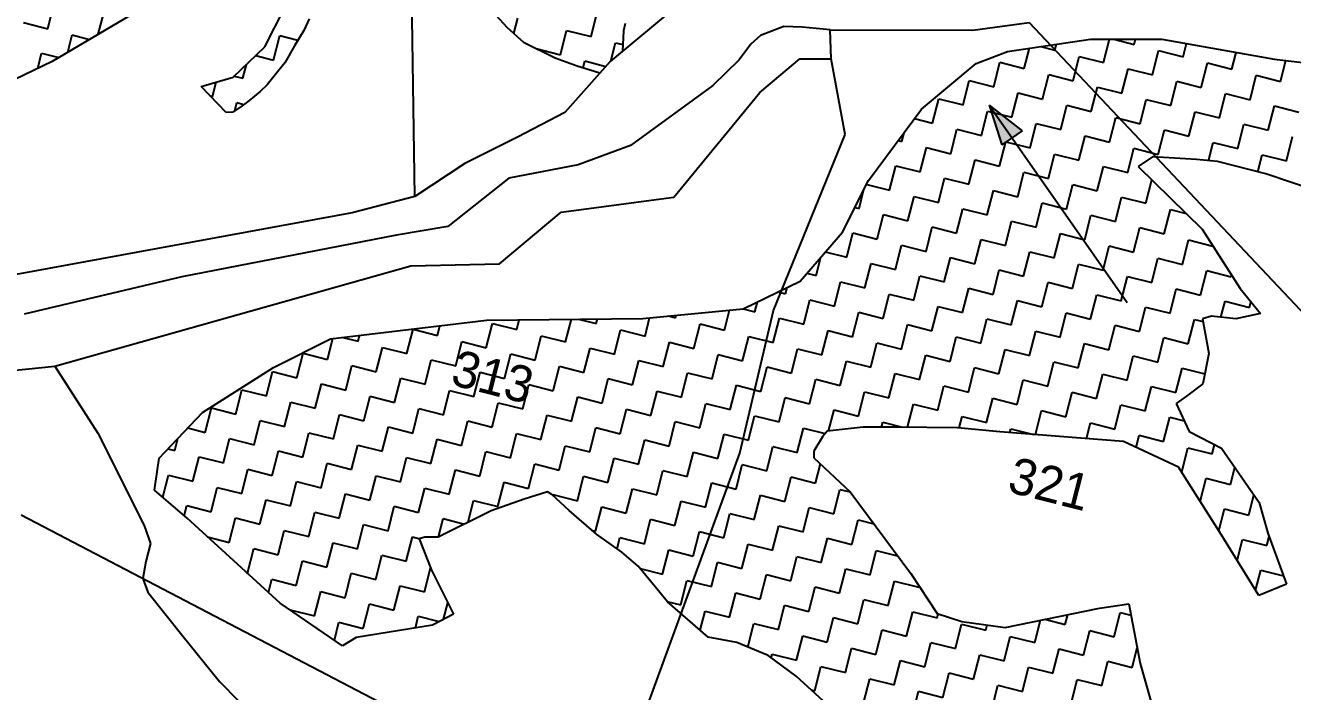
# Model space of a CAD drawing. Header units: metres. Extents: x 281097 to 285452, y 2029380 to 2031700.
# Drawn here: x 283228 to 283850, y 2030118 to 2030445 of the extents above; entities that cross this region are included whole.
import ezdxf
from ezdxf.enums import TextEntityAlignment as Align

# ---------------------------------------------------------------- set-up
doc = ezdxf.new("R2010")
doc.units = ezdxf.units.M
doc.header["$MEASUREMENT"] = 0
for name, color, linetype in [('LINE_WATER', 4, 'Continuous'), ('POLY_HATCH', 12, 'Continuous'), ('POLY_PARCEL', 6, 'Continuous'), ('POLY_WATER', 4, 'Continuous'), ('TEXT_PARCEL', 7, 'Continuous')]:
    doc.layers.add(name, color=color, linetype=linetype)
doc.styles.add('TEXT_MAP', font='', dxfattribs={"height": 2.5})
doc.styles.get('TEXT_MAP').set_extended_font_data('Kruti Dev 050')

msp = doc.modelspace()

# ---------------------------------------------------------------- hatches: boundary and pattern name
h = msp.add_hatch(color=256)
h.paths.add_polyline_path([(283711.9, 2030389.87), (283716.81, 2030393.31), (283700.64, 2030405.92)])
h.paths.add_polyline_path([(283700.64, 2030405.92), (283706.99, 2030386.42), (283711.9, 2030389.87)])

# ---------------------------------------------------------------- linework, layer by layer
for points in [[(283700.64, 2030405.92), (283768.48, 2030309.19)], [(283700.64, 2030405.92), (283706.99, 2030386.42)], [(283700.64, 2030405.92), (283716.81, 2030393.31)], [(283716.81, 2030393.31), (283706.99, 2030386.42)]]:
    msp.add_lwpolyline(points)
at = {"layer": 'LINE_WATER'}
for p, q in [((283599.94, 2030444.56), (283588.44, 2030440.14)), ((283608.99, 2030444.1), (283599.94, 2030444.56)), ((283622.71, 2030442.78), (283608.99, 2030444.1)), ((283588.44, 2030440.14), (283583.68, 2030435.85)), ((283583.68, 2030435.85), (283578.06, 2030428.11)), ((283578.06, 2030428.11), (283565.09, 2030415.52)), ((283565.09, 2030415.52), (283524.63, 2030386.07)), ((283524.63, 2030386.07), (283499.03, 2030376.67)), ((283499.03, 2030376.67), (283464.96, 2030370.04)), ((283464.96, 2030370.04), (283435.15, 2030346.44)), ((283435.15, 2030346.44), (283409.91, 2030342.1)), ((283409.91, 2030342.1), (283304.54, 2030321.76)), ((283304.54, 2030321.76), (283227.19, 2030303.49)), ((283242.26, 2030277.96), (283263.31, 2030245.07)), ((283263.31, 2030245.07), (283286.03, 2030199.77)), ((283286.03, 2030199.77), (283289.16, 2030190.93)), ((283289.16, 2030190.93), (283288.04, 2030186.52)), ((283286.92, 2030182.12), (283285.48, 2030173.77)), ((283288.04, 2030186.52), (283286.92, 2030182.12)), ((283285.48, 2030173.77), (283287.83, 2030167.14)), ((283287.83, 2030167.14), (283304.63, 2030146.13)), ((283304.63, 2030146.13), (283323.01, 2030123.38)), ((283323.01, 2030123.38), (283332.6, 2030113.58))]:
    msp.add_line(p, q, dxfattribs=at)
at = {"layer": 'POLY_HATCH'}
for p, q in [((283464.24, 2030443.96), (283447.03, 2030462.79)), ((283286.46, 2030454.17), (283240.92, 2030427.32)), ((283345.26, 2030434.46), (283354.9, 2030453.45)), ((283364.44, 2030442.46), (283359.88, 2030435.04)), ((283366.98, 2030448.24), (283364.44, 2030442.46)), ((283472.54, 2030436.5), (283464.24, 2030443.96)), ((283521.21, 2030442.39), (283520.79, 2030432.33)), ((283522.1, 2030445.92), (283521.21, 2030442.39)), ((283487.77, 2030428.89), (283472.54, 2030436.5)), ((283709.74, 2030432.26), (283750.35, 2030438.25)), ((283750.35, 2030438.25), (283785.39, 2030438.33)), ((283785.39, 2030438.33), (283840.7, 2030428.39)), ((283329.71, 2030419.64), (283345.26, 2030434.46)), ((283359.88, 2030435.04), (283355.07, 2030426.61)), ((283520.79, 2030432.33), (283514.78, 2030427.34)), ((283694.4, 2030426.38), (283709.74, 2030432.26)), ((283240.92, 2030427.32), (283222.62, 2030418.56)), ((283355.07, 2030426.61), (283350.39, 2030420.83)), ((283498.59, 2030425.08), (283487.77, 2030428.89)), ((283509.69, 2030421.64), (283498.59, 2030425.08)), ((283514.78, 2030427.34), (283509.69, 2030421.64)), ((283514.78, 2030427.34), (283514.78, 2030427.34)), ((283667.52, 2030403.88), (283694.4, 2030426.38)), ((283840.7, 2030428.39), (283901.32, 2030421.41)), ((283314.07, 2030415.03), (283329.71, 2030419.64)), ((283350.39, 2030420.83), (283346.47, 2030415.93)), ((283326.38, 2030402.26), (283314.07, 2030415.03)), ((283342.93, 2030412.54), (283337.49, 2030408.02)), ((283346.47, 2030415.93), (283342.93, 2030412.54)), ((283334.21, 2030405.64), (283329.66, 2030402.51)), ((283337.49, 2030408.02), (283334.21, 2030405.64)), ((283329.66, 2030402.51), (283326.38, 2030402.26)), ((283641.57, 2030368.93), (283667.52, 2030403.88)), ((283780.79, 2030380.62), (283773.88, 2030375.86)), ((283802.42, 2030379.21), (283780.79, 2030380.62)), ((283773.88, 2030375.86), (283805.19, 2030345.13)), ((283812.76, 2030378.22), (283802.42, 2030379.21)), ((283836.48, 2030372.21), (283812.76, 2030378.22)), ((283628.66, 2030343.71), (283641.57, 2030368.93)), ((283863.06, 2030363.28), (283836.48, 2030372.21)), ((283607.91, 2030319.66), (283628.66, 2030343.71)), ((283805.19, 2030345.13), (283823.87, 2030315.98)), ((283579.98, 2030305.99), (283607.91, 2030319.66)), ((283823.87, 2030315.98), (283833.79, 2030303.7)), ((283530.76, 2030301.36), (283579.98, 2030305.99)), ((283377.54, 2030291.33), (283453.97, 2030300.46)), ((283453.97, 2030300.46), (283530.76, 2030301.36)), ((283809.85, 2030302.44), (283805.44, 2030301.11)), ((283805.44, 2030301.11), (283808.45, 2030284.07)), ((283821.72, 2030301.06), (283809.85, 2030302.44)), ((283833.79, 2030303.7), (283821.72, 2030301.06)), ((283349.54, 2030277.26), (283377.54, 2030291.33)), ((283808.45, 2030284.07), (283805.54, 2030269.34)), ((283314.62, 2030255.17), (283349.54, 2030277.26)), ((283805.54, 2030269.34), (283797.48, 2030263.24)), ((283797.48, 2030263.24), (283792.49, 2030259.62)), ((283792.49, 2030259.62), (283798.77, 2030245.82)), ((283293.49, 2030232.84), (283314.62, 2030255.17)), ((283618.95, 2030243.34), (283614.72, 2030236.27)), ((283621.26, 2030246.01), (283618.95, 2030243.34)), ((283638.88, 2030248.06), (283621.26, 2030246.01)), ((283655.16, 2030248.01), (283638.88, 2030248.06)), ((283685.22, 2030247.72), (283655.16, 2030248.01)), ((283705.89, 2030245.74), (283685.22, 2030247.72)), ((283766.58, 2030240.95), (283705.89, 2030245.74)), ((283798.77, 2030245.82), (283814.63, 2030237.73)), ((283793.54, 2030228.42), (283766.58, 2030240.95)), ((283814.63, 2030237.73), (283833.13, 2030211.06)), ((283291.14, 2030217.16), (283293.49, 2030232.84)), ((283614.72, 2030236.27), (283614.71, 2030233.02)), ((283614.71, 2030233.02), (283632.47, 2030216.31)), ((283814.51, 2030195.43), (283793.54, 2030228.42)), ((283307.19, 2030203.32), (283291.14, 2030217.16)), ((283472.47, 2030212.74), (283456.37, 2030207.05)), ((283483.97, 2030216.34), (283472.47, 2030212.74)), ((283486.07, 2030214.99), (283483.97, 2030216.34)), ((283494.67, 2030207.12), (283486.07, 2030214.99)), ((283632.47, 2030216.31), (283662.22, 2030176.21)), ((283456.37, 2030207.05), (283430.29, 2030194.12)), ((283508.03, 2030195.59), (283494.67, 2030207.12)), ((283833.13, 2030211.06), (283837.49, 2030196.12)), ((283352.83, 2030161.64), (283307.19, 2030203.32)), ((283423.78, 2030194.14), (283421.09, 2030193.19)), ((283430.29, 2030194.12), (283423.78, 2030194.14)), ((283520.45, 2030186.75), (283508.03, 2030195.59)), ((283832.99, 2030165.51), (283814.51, 2030195.43)), ((283837.49, 2030196.12), (283846.61, 2030171.02)), ((283421.09, 2030193.19), (283426.98, 2030177.86)), ((283528.48, 2030179.83), (283520.45, 2030186.75)), ((283426.98, 2030177.86), (283437.83, 2030156.39)), ((283542.79, 2030162.37), (283528.48, 2030179.83)), ((283662.22, 2030176.21), (283675.18, 2030156.64)), ((283846.61, 2030171.02), (283832.99, 2030165.51)), ((283562.84, 2030145.08), (283542.79, 2030162.37)), ((283383.4, 2030140.87), (283352.83, 2030161.64)), ((283437.83, 2030156.39), (283427.48, 2030150.87)), ((283675.18, 2030156.64), (283687.23, 2030152.78)), ((283708.48, 2030149.84), (283754.85, 2030159.26)), ((283754.85, 2030159.26), (283769.22, 2030161.32)), ((283769.22, 2030161.32), (283774.87, 2030132.2)), ((283427.48, 2030150.87), (283390.12, 2030144.87)), ((283687.23, 2030152.78), (283708.48, 2030149.84)), ((283390.12, 2030144.87), (283383.4, 2030140.87)), ((283576.81, 2030142.35), (283562.84, 2030145.08)), ((283592.3, 2030135.99), (283576.81, 2030142.35)), ((283606.06, 2030125.99), (283592.3, 2030135.99)), ((283774.87, 2030132.2), (283784.72, 2030097.15)), ((283623.25, 2030110.24), (283606.06, 2030125.99))]:
    msp.add_line(p, q, dxfattribs=at)
at = {"layer": 'POLY_HATCH', "linetype": 'Continuous'}
for p, q in [((283238.78, 2030443.37), (283241.82, 2030455.34)), ((283263.58, 2030440.68), (283265.76, 2030449.28)), ((283467.49, 2030441.04), (283469.42, 2030448.64)), ((283505.33, 2030439.55), (283508.37, 2030451.52)), ((283226.81, 2030446.4), (283238.78, 2030443.37)), ((283490.33, 2030430.61), (283493.36, 2030442.58)), ((283493.36, 2030442.58), (283505.33, 2030439.55)), ((283248.6, 2030431.85), (283250.75, 2030440.34)), ((283250.75, 2030440.34), (283259.32, 2030438.17)), ((283349.55, 2030428.05), (283352.59, 2030440.02)), ((283352.59, 2030440.02), (283361.55, 2030437.75)), ((283515.03, 2030427.55), (283517.3, 2030436.51)), ((283517.3, 2030436.51), (283520.92, 2030435.6)), ((283756.88, 2030426.78), (283759.79, 2030438.27)), ((283761.79, 2030438.28), (283771.88, 2030435.72)), ((283771.88, 2030435.72), (283772.54, 2030438.3)), ((283795.83, 2030429.66), (283797.47, 2030436.16)), ((283233.86, 2030423.94), (283235.75, 2030431.4)), ((283235.75, 2030431.4), (283244.21, 2030429.26)), ((283340.85, 2030430.26), (283349.55, 2030428.05)), ((283478.35, 2030433.6), (283478.36, 2030433.64)), ((283478.36, 2030433.64), (283490.33, 2030430.61)), ((283717.94, 2030423.91), (283720.45, 2030433.84)), ((283725.86, 2030434.64), (283732.94, 2030432.85)), ((283732.94, 2030432.85), (283733.68, 2030435.79)), ((283741.88, 2030417.84), (283744.91, 2030429.81)), ((283744.91, 2030429.81), (283756.88, 2030426.78)), ((283780.82, 2030420.72), (283783.85, 2030432.69)), ((283783.85, 2030432.69), (283795.83, 2030429.66)), ((283819.77, 2030423.59), (283821.84, 2030431.78)), ((283334.55, 2030419.11), (283336.27, 2030425.88)), ((283501.45, 2030424.2), (283502.3, 2030427.58)), ((283502.3, 2030427.58), (283512.65, 2030424.95)), ((283702.93, 2030414.97), (283705.96, 2030426.94)), ((283705.96, 2030426.94), (283717.94, 2030423.91)), ((283765.82, 2030411.78), (283768.85, 2030423.75)), ((283768.85, 2030423.75), (283780.82, 2030420.72)), ((283804.76, 2030414.65), (283807.8, 2030426.62)), ((283807.8, 2030426.62), (283819.77, 2030423.59)), ((283843.71, 2030417.53), (283846.3, 2030427.75)), ((283330.29, 2030420.19), (283334.55, 2030419.11)), ((283687.93, 2030406.03), (283690.96, 2030418)), ((283690.96, 2030418), (283702.93, 2030414.97)), ((283726.87, 2030408.91), (283729.91, 2030420.88)), ((283729.91, 2030420.88), (283741.88, 2030417.84)), ((283789.76, 2030405.71), (283792.79, 2030417.69)), ((283792.79, 2030417.69), (283804.76, 2030414.65)), ((283828.71, 2030408.59), (283831.74, 2030420.56)), ((283831.74, 2030420.56), (283843.71, 2030417.53)), ((283319.55, 2030410.17), (283321.32, 2030417.17)), ((283346.49, 2030415.97), (283346.52, 2030416.08)), ((283346.52, 2030416.08), (283346.57, 2030416.07)), ((283711.87, 2030399.97), (283714.9, 2030411.94)), ((283714.9, 2030411.94), (283726.87, 2030408.91)), ((283750.82, 2030402.84), (283753.85, 2030414.81)), ((283753.85, 2030414.81), (283765.82, 2030411.78)), ((283813.7, 2030399.65), (283816.73, 2030411.62)), ((283816.73, 2030411.62), (283828.71, 2030408.59)), ((283318.5, 2030410.44), (283319.55, 2030410.17)), ((283330.49, 2030403.08), (283331.52, 2030407.14)), ((283331.52, 2030407.14), (283335.05, 2030406.25)), ((283672.93, 2030397.09), (283675.96, 2030409.06)), ((283675.96, 2030409.06), (283687.93, 2030406.03)), ((283735.81, 2030393.9), (283738.84, 2030405.87)), ((283738.84, 2030405.87), (283750.82, 2030402.84)), ((283774.76, 2030396.78), (283777.79, 2030408.75)), ((283777.79, 2030408.75), (283789.76, 2030405.71)), ((283837.64, 2030393.58), (283840.68, 2030405.56)), ((283840.68, 2030405.56), (283852.65, 2030402.52)), ((283664.14, 2030399.32), (283672.93, 2030397.09)), ((283696.87, 2030391.03), (283699.9, 2030403)), ((283699.9, 2030403), (283711.87, 2030399.97)), ((283759.75, 2030387.84), (283762.79, 2030399.81)), ((283762.79, 2030399.81), (283774.76, 2030396.78)), ((283798.7, 2030390.71), (283801.73, 2030402.68)), ((283801.73, 2030402.68), (283813.7, 2030399.65)), ((283657.92, 2030388.15), (283659, 2030392.4)), ((283681.86, 2030382.09), (283684.9, 2030394.06)), ((283684.9, 2030394.06), (283696.87, 2030391.03)), ((283720.81, 2030384.96), (283723.84, 2030396.93)), ((283723.84, 2030396.93), (283735.81, 2030393.9)), ((283783.7, 2030381.77), (283786.73, 2030393.74)), ((283786.73, 2030393.74), (283798.7, 2030390.71)), ((283822.64, 2030384.65), (283825.67, 2030396.62)), ((283825.67, 2030396.62), (283837.64, 2030393.58)), ((283656.17, 2030388.6), (283657.92, 2030388.15)), ((283705.81, 2030376.03), (283708.84, 2030388)), ((283708.84, 2030388), (283720.81, 2030384.96)), ((283744.75, 2030378.9), (283747.78, 2030390.87)), ((283747.78, 2030390.87), (283759.75, 2030387.84)), ((283808.38, 2030378.64), (283810.67, 2030387.68)), ((283810.67, 2030387.68), (283822.64, 2030384.65)), ((283846.58, 2030378.58), (283849.61, 2030390.55)), ((283666.86, 2030373.15), (283669.89, 2030385.12)), ((283669.89, 2030385.12), (283681.86, 2030382.09)), ((283729.75, 2030369.96), (283732.78, 2030381.93)), ((283732.78, 2030381.93), (283744.75, 2030378.9)), ((283768.69, 2030372.83), (283771.72, 2030384.81)), ((283771.72, 2030384.81), (283783.7, 2030381.77)), ((283832.49, 2030373.22), (283834.61, 2030381.61)), ((283834.61, 2030381.61), (283846.58, 2030378.58)), ((283651.86, 2030364.21), (283654.89, 2030376.18)), ((283654.89, 2030376.18), (283666.86, 2030373.15)), ((283690.8, 2030367.09), (283693.84, 2030379.06)), ((283693.84, 2030379.06), (283705.81, 2030376.03)), ((283753.69, 2030363.9), (283756.72, 2030375.87)), ((283756.72, 2030375.87), (283768.69, 2030372.83)), ((283675.8, 2030358.15), (283678.83, 2030370.12)), ((283678.83, 2030370.12), (283690.8, 2030367.09)), ((283714.74, 2030361.02), (283717.78, 2030372.99)), ((283717.78, 2030372.99), (283729.75, 2030369.96)), ((283777.63, 2030357.83), (283780.54, 2030369.32)), ((283636.85, 2030355.27), (283639.08, 2030364.08)), ((283640.61, 2030367.06), (283651.86, 2030364.21)), ((283699.74, 2030352.08), (283702.77, 2030364.05)), ((283702.77, 2030364.05), (283714.74, 2030361.02)), ((283738.69, 2030354.96), (283741.72, 2030366.93)), ((283741.72, 2030366.93), (283753.69, 2030363.9)), ((283634.84, 2030355.78), (283636.85, 2030355.27)), ((283660.8, 2030349.21), (283663.83, 2030361.18)), ((283663.83, 2030361.18), (283675.8, 2030358.15)), ((283684.74, 2030343.15), (283687.77, 2030355.12)), ((283687.77, 2030355.12), (283699.74, 2030352.08)), ((283723.68, 2030346.02), (283726.72, 2030357.99)), ((283726.72, 2030357.99), (283738.69, 2030354.96)), ((283762.63, 2030348.89), (283765.66, 2030360.86)), ((283765.66, 2030360.86), (283777.63, 2030357.83)), ((283645.79, 2030340.27), (283648.83, 2030352.24)), ((283648.83, 2030352.24), (283660.8, 2030349.21)), ((283708.68, 2030337.08), (283711.71, 2030349.05)), ((283711.71, 2030349.05), (283723.68, 2030346.02)), ((283747.62, 2030339.95), (283750.66, 2030351.92)), ((283750.66, 2030351.92), (283762.63, 2030348.89)), ((283786.57, 2030342.83), (283789.6, 2030354.8)), ((283789.6, 2030354.8), (283797.34, 2030352.84)), ((283630.79, 2030331.33), (283633.82, 2030343.3)), ((283633.82, 2030343.3), (283645.79, 2030340.27)), ((283669.73, 2030334.21), (283672.77, 2030346.18)), ((283672.77, 2030346.18), (283684.74, 2030343.15)), ((283732.62, 2030331.02), (283735.65, 2030342.99)), ((283735.65, 2030342.99), (283747.62, 2030339.95)), ((283771.57, 2030333.89), (283774.6, 2030345.86)), ((283774.6, 2030345.86), (283786.57, 2030342.83)), ((283654.73, 2030325.27), (283657.76, 2030337.24)), ((283657.76, 2030337.24), (283669.73, 2030334.21)), ((283693.68, 2030328.14), (283696.71, 2030340.11)), ((283696.71, 2030340.11), (283708.68, 2030337.08)), ((283756.56, 2030324.95), (283759.6, 2030336.92)), ((283759.6, 2030336.92), (283771.57, 2030333.89)), ((283795.51, 2030327.82), (283798.54, 2030339.8)), ((283798.54, 2030339.8), (283810.51, 2030336.76)), ((283810.51, 2030336.76), (283810.52, 2030336.81)), ((283615.79, 2030322.39), (283618.08, 2030331.45)), ((283620.28, 2030334), (283630.79, 2030331.33)), ((283678.67, 2030319.2), (283681.71, 2030331.17)), ((283681.71, 2030331.17), (283693.68, 2030328.14)), ((283717.62, 2030322.08), (283720.65, 2030334.05)), ((283720.65, 2030334.05), (283732.62, 2030331.02)), ((283780.5, 2030318.89), (283783.54, 2030330.86)), ((283783.54, 2030330.86), (283795.51, 2030327.82)), ((283639.73, 2030316.33), (283642.76, 2030328.3)), ((283642.76, 2030328.3), (283654.73, 2030325.27)), ((283702.61, 2030313.14), (283705.65, 2030325.11)), ((283705.65, 2030325.11), (283717.62, 2030322.08)), ((283741.56, 2030316.01), (283744.59, 2030327.98)), ((283744.59, 2030327.98), (283756.56, 2030324.95)), ((283804.45, 2030312.82), (283807.48, 2030324.79)), ((283807.48, 2030324.79), (283819.45, 2030321.76)), ((283611.26, 2030323.54), (283615.79, 2030322.39)), ((283624.73, 2030307.39), (283627.76, 2030319.36)), ((283627.76, 2030319.36), (283639.73, 2030316.33)), ((283663.67, 2030310.26), (283666.7, 2030322.24)), ((283666.7, 2030322.24), (283678.67, 2030319.2)), ((283726.56, 2030307.07), (283729.59, 2030319.04)), ((283729.59, 2030319.04), (283741.56, 2030316.01)), ((283765.5, 2030309.95), (283768.53, 2030321.92)), ((283768.53, 2030321.92), (283780.5, 2030318.89)), ((283819.45, 2030321.76), (283819.65, 2030322.56)), ((283597.13, 2030314.38), (283600.78, 2030313.46)), ((283600.78, 2030313.46), (283601.57, 2030316.56)), ((283648.67, 2030301.33), (283651.7, 2030313.3)), ((283651.7, 2030313.3), (283663.67, 2030310.26)), ((283687.61, 2030304.2), (283690.64, 2030316.17)), ((283690.64, 2030316.17), (283702.61, 2030313.14)), ((283750.5, 2030301.01), (283753.53, 2030312.98)), ((283753.53, 2030312.98), (283765.5, 2030309.95)), ((283789.44, 2030303.88), (283792.48, 2030315.85)), ((283792.48, 2030315.85), (283804.45, 2030312.82)), ((283570.78, 2030295.58), (283573.25, 2030305.36)), ((283579.98, 2030305.99), (283585.78, 2030304.52)), ((283585.78, 2030304.52), (283587.03, 2030309.44)), ((283609.72, 2030298.45), (283612.75, 2030310.42)), ((283612.75, 2030310.42), (283624.73, 2030307.39)), ((283672.61, 2030295.26), (283675.64, 2030307.23)), ((283675.64, 2030307.23), (283687.61, 2030304.2)), ((283711.55, 2030298.14), (283714.59, 2030310.11)), ((283714.59, 2030310.11), (283726.56, 2030307.07)), ((283774.44, 2030294.94), (283777.47, 2030306.92)), ((283777.47, 2030306.92), (283789.44, 2030303.88)), ((283814.42, 2030301.91), (283816.42, 2030309.79)), ((283816.42, 2030309.79), (283828.39, 2030306.76)), ((283828.39, 2030306.76), (283829.09, 2030309.52)), ((283468.95, 2030295.9), (283470.15, 2030300.65)), ((283492.89, 2030289.83), (283495.7, 2030300.95)), ((283499.12, 2030300.99), (283507.89, 2030298.77)), ((283507.89, 2030298.77), (283508.48, 2030301.1)), ((283531.83, 2030292.71), (283534.1, 2030301.68)), ((283543.29, 2030302.54), (283546.84, 2030301.64)), ((283546.84, 2030301.64), (283547.15, 2030302.9)), ((283594.72, 2030289.51), (283597.75, 2030301.49)), ((283597.75, 2030301.49), (283609.72, 2030298.45)), ((283633.66, 2030292.39), (283636.7, 2030304.36)), ((283636.7, 2030304.36), (283648.67, 2030301.33)), ((283696.55, 2030289.2), (283699.58, 2030301.17)), ((283699.58, 2030301.17), (283711.55, 2030298.14)), ((283735.5, 2030292.07), (283738.53, 2030304.04)), ((283738.53, 2030304.04), (283750.5, 2030301.01)), ((283798.38, 2030288.88), (283801.41, 2030300.85)), ((283801.41, 2030300.85), (283805.68, 2030299.77)), ((283391.06, 2030290.15), (283391.79, 2030293.03)), ((283415, 2030284.08), (283418.03, 2030296.05)), ((283418.03, 2030296.05), (283430, 2030293.02)), ((283430, 2030293.02), (283431.2, 2030297.74)), ((283453.94, 2030286.96), (283456.97, 2030298.93)), ((283456.97, 2030298.93), (283468.95, 2030295.9)), ((283477.88, 2030280.89), (283480.92, 2030292.86)), ((283480.92, 2030292.86), (283492.89, 2030289.83)), ((283516.83, 2030283.77), (283519.86, 2030295.74)), ((283519.86, 2030295.74), (283531.83, 2030292.71)), ((283555.77, 2030286.64), (283558.81, 2030298.61)), ((283558.81, 2030298.61), (283570.78, 2030295.58)), ((283618.66, 2030283.45), (283621.69, 2030295.42)), ((283621.69, 2030295.42), (283633.66, 2030292.39)), ((283657.61, 2030286.32), (283660.64, 2030298.29)), ((283660.64, 2030298.29), (283672.61, 2030295.26)), ((283720.49, 2030283.13), (283723.52, 2030295.1)), ((283723.52, 2030295.1), (283735.5, 2030292.07)), ((283759.44, 2030286.01), (283762.47, 2030297.98)), ((283762.47, 2030297.98), (283774.44, 2030294.94)), ((283376.05, 2030281.21), (283378.65, 2030291.46)), ((283383.55, 2030292.05), (283391.06, 2030290.15)), ((283399.99, 2030275.15), (283403.03, 2030287.12)), ((283403.03, 2030287.12), (283415, 2030284.08)), ((283438.94, 2030278.02), (283441.97, 2030289.99)), ((283441.97, 2030289.99), (283453.94, 2030286.96)), ((283501.83, 2030274.83), (283504.86, 2030286.8)), ((283504.86, 2030286.8), (283516.83, 2030283.77)), ((283540.77, 2030277.7), (283543.8, 2030289.67)), ((283543.8, 2030289.67), (283555.77, 2030286.64)), ((283579.72, 2030280.58), (283582.75, 2030292.55)), ((283582.75, 2030292.55), (283594.72, 2030289.51)), ((283642.6, 2030277.38), (283645.63, 2030289.36)), ((283645.63, 2030289.36), (283657.61, 2030286.32)), ((283681.55, 2030280.26), (283684.58, 2030292.23)), ((283684.58, 2030292.23), (283696.55, 2030289.2)), ((283744.43, 2030277.07), (283747.47, 2030289.04)), ((283747.47, 2030289.04), (283759.44, 2030286.01)), ((283783.38, 2030279.94), (283786.41, 2030291.91)), ((283786.41, 2030291.91), (283798.38, 2030288.88)), ((283361.05, 2030272.27), (283364.08, 2030284.24)), ((283364.08, 2030284.24), (283376.05, 2030281.21)), ((283423.94, 2030269.08), (283426.97, 2030281.05)), ((283426.97, 2030281.05), (283438.94, 2030278.02)), ((283462.88, 2030271.95), (283465.91, 2030283.93)), ((283465.91, 2030283.93), (283477.88, 2030280.89)), ((283525.77, 2030268.76), (283528.8, 2030280.73)), ((283528.8, 2030280.73), (283540.77, 2030277.7)), ((283564.71, 2030271.64), (283567.74, 2030283.61)), ((283567.74, 2030283.61), (283579.72, 2030280.58)), ((283603.66, 2030274.51), (283606.69, 2030286.48)), ((283606.69, 2030286.48), (283618.66, 2030283.45)), ((283627.6, 2030268.45), (283630.63, 2030280.42)), ((283630.63, 2030280.42), (283642.6, 2030277.38)), ((283666.54, 2030271.32), (283669.58, 2030283.29)), ((283669.58, 2030283.29), (283681.55, 2030280.26)), ((283705.49, 2030274.19), (283708.52, 2030286.16)), ((283708.52, 2030286.16), (283720.49, 2030283.13)), ((283768.38, 2030271), (283771.41, 2030282.97)), ((283771.41, 2030282.97), (283783.38, 2030279.94)), ((283346.05, 2030263.33), (283349.08, 2030275.3)), ((283349.08, 2030275.3), (283361.05, 2030272.27)), ((283384.99, 2030266.21), (283388.02, 2030278.18)), ((283388.02, 2030278.18), (283399.99, 2030275.15)), ((283447.88, 2030263.02), (283450.91, 2030274.99)), ((283450.91, 2030274.99), (283462.88, 2030271.95)), ((283486.82, 2030265.89), (283489.85, 2030277.86)), ((283489.85, 2030277.86), (283501.83, 2030274.83)), ((283549.71, 2030262.7), (283552.74, 2030274.67)), ((283552.74, 2030274.67), (283564.71, 2030271.64)), ((283588.65, 2030265.57), (283591.69, 2030277.54)), ((283591.69, 2030277.54), (283603.66, 2030274.51)), ((283651.54, 2030262.38), (283654.57, 2030274.35)), ((283654.57, 2030274.35), (283666.54, 2030271.32)), ((283690.49, 2030265.26), (283693.52, 2030277.23)), ((283693.52, 2030277.23), (283705.49, 2030274.19)), ((283729.43, 2030268.13), (283732.46, 2030280.1)), ((283732.46, 2030280.1), (283744.43, 2030277.07)), ((283792.32, 2030264.94), (283795.35, 2030276.91)), ((283795.35, 2030276.91), (283806.48, 2030274.09)), ((283369.99, 2030257.27), (283373.02, 2030269.24)), ((283373.02, 2030269.24), (283384.99, 2030266.21)), ((283408.93, 2030260.14), (283411.96, 2030272.11)), ((283411.96, 2030272.11), (283423.94, 2030269.08)), ((283471.82, 2030256.95), (283474.85, 2030268.92)), ((283474.85, 2030268.92), (283486.82, 2030265.89)), ((283510.76, 2030259.83), (283513.8, 2030271.8)), ((283513.8, 2030271.8), (283525.77, 2030268.76)), ((283573.65, 2030256.63), (283576.68, 2030268.6)), ((283576.68, 2030268.6), (283588.65, 2030265.57)), ((283612.6, 2030259.51), (283615.63, 2030271.48)), ((283615.63, 2030271.48), (283627.6, 2030268.45)), ((283675.48, 2030256.32), (283678.51, 2030268.29)), ((283678.51, 2030268.29), (283690.49, 2030265.26)), ((283714.43, 2030259.19), (283717.46, 2030271.16)), ((283717.46, 2030271.16), (283729.43, 2030268.13)), ((283753.37, 2030262.06), (283756.4, 2030274.04)), ((283756.4, 2030274.04), (283768.38, 2030271)), ((283777.31, 2030256), (283780.35, 2030267.97)), ((283780.35, 2030267.97), (283792.32, 2030264.94)), ((283331.04, 2030254.39), (283334.07, 2030266.37)), ((283334.07, 2030266.37), (283346.05, 2030263.33)), ((283393.93, 2030251.2), (283396.96, 2030263.17)), ((283396.96, 2030263.17), (283408.93, 2030260.14)), ((283432.87, 2030254.08), (283435.91, 2030266.05)), ((283435.91, 2030266.05), (283447.88, 2030263.02)), ((283495.76, 2030250.89), (283498.79, 2030262.86)), ((283498.79, 2030262.86), (283510.76, 2030259.83)), ((283534.71, 2030253.76), (283537.74, 2030265.73)), ((283537.74, 2030265.73), (283549.71, 2030262.7)), ((283597.59, 2030250.57), (283600.62, 2030262.54)), ((283600.62, 2030262.54), (283612.6, 2030259.51)), ((283636.54, 2030253.44), (283639.57, 2030265.41)), ((283639.57, 2030265.41), (283651.54, 2030262.38)), ((283699.42, 2030250.25), (283702.46, 2030262.22)), ((283702.46, 2030262.22), (283714.43, 2030259.19)), ((283738.37, 2030253.13), (283741.4, 2030265.1)), ((283741.4, 2030265.1), (283753.37, 2030262.06)), ((283316.04, 2030245.46), (283319.07, 2030257.43)), ((283319.07, 2030257.43), (283331.04, 2030254.39)), ((283354.98, 2030248.33), (283358.02, 2030260.3)), ((283358.02, 2030260.3), (283369.99, 2030257.27)), ((283417.87, 2030245.14), (283420.9, 2030257.11)), ((283420.9, 2030257.11), (283432.87, 2030254.08)), ((283456.82, 2030248.01), (283459.85, 2030259.98)), ((283459.85, 2030259.98), (283471.82, 2030256.95)), ((283519.7, 2030244.82), (283522.73, 2030256.79)), ((283522.73, 2030256.79), (283534.71, 2030253.76)), ((283558.65, 2030247.7), (283561.68, 2030259.67)), ((283561.68, 2030259.67), (283573.65, 2030256.63)), ((283621.94, 2030246.09), (283624.57, 2030256.48)), ((283624.57, 2030256.48), (283636.54, 2030253.44)), ((283660.62, 2030247.95), (283663.51, 2030259.35)), ((283663.51, 2030259.35), (283675.48, 2030256.32)), ((283723.41, 2030244.35), (283726.4, 2030256.16)), ((283726.4, 2030256.16), (283738.37, 2030253.13)), ((283762.31, 2030247.06), (283765.34, 2030259.03)), ((283765.34, 2030259.03), (283777.31, 2030256)), ((283339.98, 2030239.39), (283343.01, 2030251.36)), ((283343.01, 2030251.36), (283354.98, 2030248.33)), ((283378.93, 2030242.27), (283381.96, 2030254.24)), ((283381.96, 2030254.24), (283393.93, 2030251.2)), ((283441.81, 2030239.07), (283444.84, 2030251.05)), ((283444.84, 2030251.05), (283456.82, 2030248.01)), ((283480.76, 2030241.95), (283483.79, 2030253.92)), ((283483.79, 2030253.92), (283495.76, 2030250.89)), ((283543.64, 2030238.76), (283546.68, 2030250.73)), ((283546.68, 2030250.73), (283558.65, 2030247.7)), ((283582.59, 2030241.63), (283585.62, 2030253.6)), ((283585.62, 2030253.6), (283597.59, 2030250.57)), ((283647.9, 2030248.03), (283648.51, 2030250.41)), ((283648.51, 2030250.41), (283658.11, 2030247.98)), ((283686.02, 2030247.64), (283687.45, 2030253.28)), ((283687.45, 2030253.28), (283699.42, 2030250.25)), ((283748.39, 2030242.38), (283750.34, 2030250.09)), ((283750.34, 2030250.09), (283762.31, 2030247.06)), ((283786.25, 2030241), (283789.28, 2030252.97)), ((283789.28, 2030252.97), (283796.33, 2030251.18)), ((283307.48, 2030247.62), (283316.04, 2030245.46)), ((283363.92, 2030233.33), (283366.95, 2030245.3)), ((283366.95, 2030245.3), (283378.93, 2030242.27)), ((283402.87, 2030236.2), (283405.9, 2030248.17)), ((283405.9, 2030248.17), (283417.87, 2030245.14)), ((283465.75, 2030233.01), (283468.79, 2030244.98)), ((283468.79, 2030244.98), (283480.76, 2030241.95)), ((283504.7, 2030235.88), (283507.73, 2030247.85)), ((283507.73, 2030247.85), (283519.7, 2030244.82)), ((283567.59, 2030232.69), (283570.62, 2030244.66)), ((283570.62, 2030244.66), (283582.59, 2030241.63)), ((283606.53, 2030235.57), (283609.56, 2030247.54)), ((283609.56, 2030247.54), (283620.24, 2030244.83)), ((283710.92, 2030245.34), (283711.39, 2030247.22)), ((283711.39, 2030247.22), (283722.39, 2030244.43)), ((283772.77, 2030238.07), (283774.28, 2030244.03)), ((283774.28, 2030244.03), (283786.25, 2030241)), ((283297.75, 2030237.35), (283301.04, 2030236.52)), ((283301.04, 2030236.52), (283302.52, 2030242.39)), ((283324.98, 2030230.45), (283328.01, 2030242.42)), ((283328.01, 2030242.42), (283339.98, 2030239.39)), ((283387.86, 2030227.26), (283390.9, 2030239.23)), ((283390.9, 2030239.23), (283402.87, 2030236.2)), ((283426.81, 2030230.14), (283429.84, 2030242.11)), ((283429.84, 2030242.11), (283441.81, 2030239.07)), ((283489.7, 2030226.94), (283492.73, 2030238.92)), ((283492.73, 2030238.92), (283504.7, 2030235.88)), ((283528.64, 2030229.82), (283531.67, 2030241.79)), ((283531.67, 2030241.79), (283543.64, 2030238.76)), ((283591.53, 2030226.63), (283594.56, 2030238.6)), ((283594.56, 2030238.6), (283606.53, 2030235.57)), ((283795.19, 2030225.99), (283798.22, 2030237.96)), ((283798.22, 2030237.96), (283810.19, 2030234.93)), ((283810.19, 2030234.93), (283811.33, 2030239.41)), ((283309.97, 2030221.51), (283313.01, 2030233.49)), ((283313.01, 2030233.49), (283324.98, 2030230.45)), ((283348.92, 2030224.39), (283351.95, 2030236.36)), ((283351.95, 2030236.36), (283363.92, 2030233.33)), ((283411.81, 2030221.2), (283414.84, 2030233.17)), ((283414.84, 2030233.17), (283426.81, 2030230.14)), ((283450.75, 2030224.07), (283453.78, 2030236.04)), ((283453.78, 2030236.04), (283465.75, 2030233.01)), ((283513.64, 2030220.88), (283516.67, 2030232.85)), ((283516.67, 2030232.85), (283528.64, 2030229.82)), ((283552.58, 2030223.75), (283555.61, 2030235.72)), ((283555.61, 2030235.72), (283567.59, 2030232.69)), ((283295.24, 2030213.63), (283298, 2030224.55)), ((283298, 2030224.55), (283309.97, 2030221.51)), ((283333.92, 2030215.45), (283336.95, 2030227.42)), ((283336.95, 2030227.42), (283348.92, 2030224.39)), ((283372.86, 2030218.32), (283375.89, 2030230.29)), ((283375.89, 2030230.29), (283387.86, 2030227.26)), ((283435.75, 2030215.13), (283438.78, 2030227.1)), ((283438.78, 2030227.1), (283450.75, 2030224.07)), ((283474.69, 2030218.01), (283477.73, 2030229.98)), ((283477.73, 2030229.98), (283489.7, 2030226.94)), ((283537.58, 2030214.82), (283540.61, 2030226.79)), ((283540.61, 2030226.79), (283552.58, 2030223.75)), ((283576.52, 2030217.69), (283579.56, 2030229.66)), ((283579.56, 2030229.66), (283591.53, 2030226.63)), ((283615.47, 2030220.56), (283617.87, 2030230.04)), ((283795.06, 2030226.03), (283795.19, 2030225.99)), ((283819.13, 2030219.93), (283821.23, 2030228.22)), ((283318.91, 2030206.51), (283321.95, 2030218.48)), ((283321.95, 2030218.48), (283333.92, 2030215.45)), ((283357.86, 2030209.39), (283360.89, 2030221.36)), ((283360.89, 2030221.36), (283372.86, 2030218.32)), ((283396.8, 2030212.26), (283399.84, 2030224.23)), ((283399.84, 2030224.23), (283411.81, 2030221.2)), ((283459.69, 2030209.07), (283462.72, 2030221.04)), ((283462.72, 2030221.04), (283474.69, 2030218.01)), ((283498.63, 2030211.94), (283501.67, 2030223.91)), ((283501.67, 2030223.91), (283513.64, 2030220.88)), ((283561.52, 2030208.75), (283564.55, 2030220.72)), ((283564.55, 2030220.72), (283576.52, 2030217.69)), ((283600.47, 2030211.62), (283603.5, 2030223.6)), ((283603.5, 2030223.6), (283615.47, 2030220.56)), ((283804.27, 2030211.54), (283807.16, 2030222.96)), ((283807.16, 2030222.96), (283819.13, 2030219.93)), ((283342.85, 2030200.45), (283345.89, 2030212.42)), ((283345.89, 2030212.42), (283357.86, 2030209.39)), ((283381.8, 2030203.32), (283384.83, 2030215.29)), ((283384.83, 2030215.29), (283396.8, 2030212.26)), ((283420.74, 2030206.19), (283423.78, 2030218.16)), ((283423.78, 2030218.16), (283435.75, 2030215.13)), ((283445.01, 2030201.42), (283447.72, 2030212.1)), ((283447.72, 2030212.1), (283459.69, 2030209.07)), ((283486.56, 2030214.55), (283486.66, 2030214.97)), ((283486.66, 2030214.97), (283498.63, 2030211.94)), ((283522.58, 2030205.88), (283525.61, 2030217.85)), ((283525.61, 2030217.85), (283537.58, 2030214.82)), ((283585.46, 2030202.69), (283588.5, 2030214.66)), ((283588.5, 2030214.66), (283600.47, 2030211.62)), ((283624.41, 2030205.56), (283627.44, 2030217.53)), ((283627.44, 2030217.53), (283632.51, 2030216.25)), ((283828.07, 2030204.92), (283830.56, 2030214.76)), ((283305.69, 2030204.61), (283306.94, 2030209.54)), ((283306.94, 2030209.54), (283318.91, 2030206.51)), ((283366.8, 2030194.38), (283369.83, 2030206.35)), ((283369.83, 2030206.35), (283381.8, 2030203.32)), ((283405.74, 2030197.26), (283408.77, 2030209.23)), ((283408.77, 2030209.23), (283420.74, 2030206.19)), ((283507.57, 2030196.94), (283510.61, 2030208.91)), ((283510.61, 2030208.91), (283522.58, 2030205.88)), ((283546.52, 2030199.81), (283549.55, 2030211.78)), ((283549.55, 2030211.78), (283561.52, 2030208.75)), ((283609.4, 2030196.62), (283612.44, 2030208.59)), ((283612.44, 2030208.59), (283624.41, 2030205.56)), ((283813.38, 2030197.21), (283816.1, 2030207.96)), ((283816.1, 2030207.96), (283828.07, 2030204.92)), ((283327.85, 2030191.51), (283330.88, 2030203.48)), ((283330.88, 2030203.48), (283342.85, 2030200.45)), ((283390.74, 2030188.32), (283393.77, 2030200.29)), ((283393.77, 2030200.29), (283405.74, 2030197.26)), ((283430.45, 2030194.2), (283432.72, 2030203.16)), ((283432.72, 2030203.16), (283443.18, 2030200.51)), ((283531.51, 2030190.87), (283534.55, 2030202.84)), ((283534.55, 2030202.84), (283546.52, 2030199.81)), ((283570.46, 2030193.75), (283573.49, 2030205.72)), ((283573.49, 2030205.72), (283585.46, 2030202.69)), ((283594.4, 2030187.68), (283597.43, 2030199.65)), ((283597.43, 2030199.65), (283609.4, 2030196.62)), ((283633.35, 2030190.56), (283636.38, 2030202.53)), ((283636.38, 2030202.53), (283644.15, 2030200.56)), ((283317.16, 2030194.22), (283327.85, 2030191.51)), ((283351.79, 2030185.44), (283354.83, 2030197.41)), ((283354.83, 2030197.41), (283366.8, 2030194.38)), ((283414.68, 2030182.25), (283417.71, 2030194.22)), ((283417.71, 2030194.22), (283421.38, 2030193.29)), ((283506.02, 2030197.33), (283507.57, 2030196.94)), ((283518.15, 2030188.39), (283519.54, 2030193.91)), ((283519.54, 2030193.91), (283531.51, 2030190.87)), ((283555.46, 2030184.81), (283558.49, 2030196.78)), ((283558.49, 2030196.78), (283570.46, 2030193.75)), ((283618.34, 2030181.62), (283621.38, 2030193.59)), ((283621.38, 2030193.59), (283633.35, 2030190.56)), ((283837.01, 2030189.92), (283838.13, 2030194.35)), ((283336.79, 2030176.5), (283339.82, 2030188.48)), ((283339.82, 2030188.48), (283351.79, 2030185.44)), ((283375.73, 2030179.38), (283378.77, 2030191.35)), ((283378.77, 2030191.35), (283390.74, 2030188.32)), ((283540.45, 2030175.87), (283543.49, 2030187.84)), ((283543.49, 2030187.84), (283555.46, 2030184.81)), ((283579.4, 2030178.74), (283582.43, 2030190.71)), ((283582.43, 2030190.71), (283594.4, 2030187.68)), ((283642.28, 2030175.55), (283645.32, 2030187.52)), ((283645.32, 2030187.52), (283655.79, 2030184.87)), ((283822.42, 2030182.62), (283825.04, 2030192.95)), ((283825.04, 2030192.95), (283837.01, 2030189.92)), ((283360.73, 2030170.44), (283363.76, 2030182.41)), ((283363.76, 2030182.41), (283375.73, 2030179.38)), ((283399.68, 2030173.31), (283402.71, 2030185.28)), ((283402.71, 2030185.28), (283414.68, 2030182.25)), ((283564.39, 2030169.81), (283567.43, 2030181.78)), ((283567.43, 2030181.78), (283579.4, 2030178.74)), ((283603.34, 2030172.68), (283606.37, 2030184.65)), ((283606.37, 2030184.65), (283618.34, 2030181.62)), ((283336.46, 2030176.59), (283336.79, 2030176.5)), ((283384.67, 2030164.38), (283387.71, 2030176.35)), ((283387.71, 2030176.35), (283399.68, 2030173.31)), ((283423.62, 2030167.25), (283426.58, 2030178.92)), ((283529.44, 2030178.66), (283540.45, 2030175.87)), ((283588.34, 2030163.74), (283591.37, 2030175.71)), ((283591.37, 2030175.71), (283603.34, 2030172.68)), ((283627.28, 2030166.61), (283630.31, 2030178.59)), ((283630.31, 2030178.59), (283642.28, 2030175.55)), ((283831.46, 2030168), (283833.98, 2030177.95)), ((283833.98, 2030177.95), (283845.11, 2030175.13)), ((283347.09, 2030166.88), (283348.76, 2030173.47)), ((283348.76, 2030173.47), (283360.73, 2030170.44)), ((283408.61, 2030158.31), (283411.65, 2030170.28)), ((283411.65, 2030170.28), (283423.62, 2030167.25)), ((283549.39, 2030160.87), (283552.42, 2030172.84)), ((283552.42, 2030172.84), (283564.39, 2030169.81)), ((283612.28, 2030157.68), (283615.31, 2030169.65)), ((283615.31, 2030169.65), (283627.28, 2030166.61)), ((283651.22, 2030160.55), (283654.26, 2030172.52)), ((283654.26, 2030172.52), (283666.23, 2030169.49)), ((283666.23, 2030169.49), (283666.35, 2030169.97)), ((283369.67, 2030155.44), (283372.7, 2030167.41)), ((283372.7, 2030167.41), (283384.67, 2030164.38)), ((283542.61, 2030162.59), (283549.39, 2030160.87)), ((283573.33, 2030154.8), (283576.37, 2030166.77)), ((283576.37, 2030166.77), (283588.34, 2030163.74)), ((283636.22, 2030151.61), (283639.25, 2030163.58)), ((283639.25, 2030163.58), (283651.22, 2030160.55)), ((283357.67, 2030158.35), (283357.7, 2030158.47)), ((283357.7, 2030158.47), (283369.67, 2030155.44)), ((283393.61, 2030149.37), (283396.64, 2030161.34)), ((283396.64, 2030161.34), (283408.61, 2030158.31)), ((283432.95, 2030153.79), (283435.02, 2030161.96)), ((283558.97, 2030148.41), (283561.36, 2030157.83)), ((283561.36, 2030157.83), (283573.33, 2030154.8)), ((283597.28, 2030148.74), (283600.31, 2030160.71)), ((283600.31, 2030160.71), (283612.28, 2030157.68)), ((283660.16, 2030145.55), (283663.19, 2030157.52)), ((283663.19, 2030157.52), (283675.16, 2030154.49)), ((283675.16, 2030154.49), (283675.67, 2030156.49)), ((283738.05, 2030151.29), (283739.27, 2030156.09)), ((283761.99, 2030145.23), (283765.03, 2030157.2)), ((283765.03, 2030157.2), (283770.27, 2030155.87)), ((283379.41, 2030143.59), (283381.64, 2030152.4)), ((283381.64, 2030152.4), (283393.61, 2030149.37)), ((283419.13, 2030149.53), (283420.59, 2030155.28)), ((283420.59, 2030155.28), (283430.86, 2030152.68)), ((283582.34, 2030140.08), (283585.3, 2030151.77)), ((283585.3, 2030151.77), (283597.28, 2030148.74)), ((283621.22, 2030142.67), (283624.25, 2030154.64)), ((283624.25, 2030154.64), (283636.22, 2030151.61)), ((283684.1, 2030139.48), (283687.14, 2030151.45)), ((283687.14, 2030151.45), (283699.11, 2030148.42)), ((283699.11, 2030148.42), (283699.77, 2030151.04)), ((283723.05, 2030142.36), (283725.84, 2030153.36)), ((283728.08, 2030153.82), (283738.05, 2030151.29)), ((283606.21, 2030133.73), (283609.25, 2030145.71)), ((283609.25, 2030145.71), (283621.22, 2030142.67)), ((283645.16, 2030136.61), (283648.19, 2030148.58)), ((283648.19, 2030148.58), (283660.16, 2030145.55)), ((283708.05, 2030133.42), (283711.08, 2030145.39)), ((283711.08, 2030145.39), (283723.05, 2030142.36)), ((283746.99, 2030136.29), (283750.02, 2030148.26)), ((283750.02, 2030148.26), (283761.99, 2030145.23)), ((283630.16, 2030127.67), (283633.19, 2030139.64)), ((283633.19, 2030139.64), (283645.16, 2030136.61)), ((283669.1, 2030130.54), (283672.13, 2030142.51)), ((283672.13, 2030142.51), (283684.1, 2030139.48)), ((283731.99, 2030127.35), (283735.02, 2030139.32)), ((283735.02, 2030139.32), (283746.99, 2030136.29)), ((283770.93, 2030130.23), (283773.38, 2030139.89)), ((283593.77, 2030134.92), (283594.24, 2030136.77)), ((283594.24, 2030136.77), (283606.21, 2030133.73)), ((283654.1, 2030121.6), (283657.13, 2030133.58)), ((283657.13, 2030133.58), (283669.1, 2030130.54)), ((283693.04, 2030124.48), (283696.07, 2030136.45)), ((283696.07, 2030136.45), (283708.05, 2030133.42)), ((283755.93, 2030121.29), (283758.96, 2030133.26)), ((283758.96, 2030133.26), (283770.93, 2030130.23)), ((283615.15, 2030118.73), (283618.18, 2030130.7)), ((283618.18, 2030130.7), (283630.16, 2030127.67)), ((283678.04, 2030115.54), (283681.07, 2030127.51)), ((283681.07, 2030127.51), (283693.04, 2030124.48)), ((283716.98, 2030118.41), (283720.02, 2030130.38)), ((283720.02, 2030130.38), (283731.99, 2030127.35)), ((283613.53, 2030119.14), (283615.15, 2030118.73)), ((283639.09, 2030112.67), (283642.13, 2030124.64)), ((283642.13, 2030124.64), (283654.1, 2030121.6)), ((283701.98, 2030109.48), (283705.01, 2030121.45)), ((283705.01, 2030121.45), (283716.98, 2030118.41)), ((283740.93, 2030112.35), (283743.96, 2030124.32)), ((283743.96, 2030124.32), (283755.93, 2030121.29)), ((283663.04, 2030106.6), (283666.07, 2030118.57)), ((283666.07, 2030118.57), (283678.04, 2030115.54))]:
    msp.add_line(p, q, dxfattribs=at)
at = {"layer": 'POLY_PARCEL'}
for p, q in [((283418.95, 2030361.11), (283416.84, 2030496.07)), ((283720.31, 2030446.43), (283873.13, 2030284.4)), ((283630.12, 2030391.52), (283623.14, 2030428.66)), ((283594.92, 2030305.2), (283630.12, 2030391.52)), ((283578.42, 2030235.33), (283594.92, 2030305.2)), ((283513.25, 2030057.67), (283578.42, 2030235.33)), ((283225.76, 2030204.99), (283505.76, 2030058.95))]:
    msp.add_line(p, q, dxfattribs=at)
at = {"layer": 'POLY_WATER'}
for p, q in [((283548.6, 2030455.46), (283514.78, 2030427.34)), ((283623.14, 2030428.66), (283622.71, 2030442.78)), ((283622.71, 2030442.78), (283692.66, 2030442.72)), ((283692.66, 2030442.72), (283720.31, 2030446.43)), ((283514.78, 2030427.34), (283492.43, 2030402.32)), ((283588.25, 2030412.15), (283607.76, 2030428.55)), ((283607.76, 2030428.55), (283623.14, 2030428.66)), ((283545.9, 2030360.85), (283588.25, 2030412.15)), ((283492.43, 2030402.32), (283469.33, 2030390.16)), ((283469.33, 2030390.16), (283443.4, 2030377.38)), ((283443.4, 2030377.38), (283418.95, 2030361.11)), ((283418.95, 2030361.11), (283388.09, 2030353.08)), ((283490.65, 2030353.5), (283545.9, 2030360.85)), ((283388.09, 2030353.08), (283189.34, 2030316.71)), ((283460.5, 2030328.06), (283490.65, 2030353.5)), ((283242.26, 2030277.96), (283416.88, 2030327.1)), ((283416.88, 2030327.1), (283460.5, 2030328.06)), ((283138.05, 2030267), (283242.26, 2030277.96))]:
    msp.add_line(p, q, dxfattribs=at)

# ---------------------------------------------------------------- texts
at = {"layer": 'TEXT_PARCEL', "style": 'TEXT_MAP'}
for s, p in [('313', (283457.17, 2030272.8)), ('321', (283730.41, 2030220.24))]:
    msp.add_text(s, height=17.782, rotation=345.78524, dxfattribs=at).set_placement(p, align=Align.MIDDLE)

doc.saveas('drawing.dxf')
